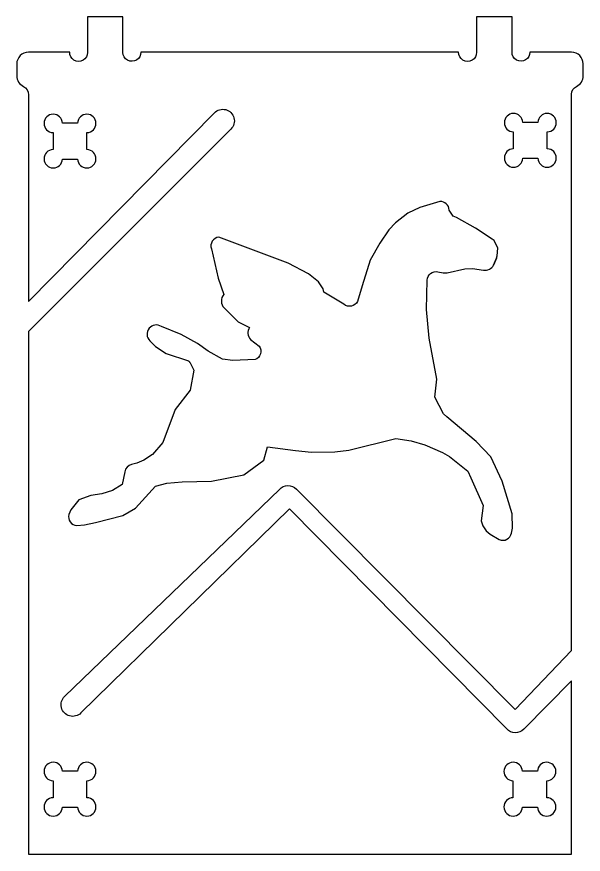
# Model space of a CAD drawing. Extents: x 1.8 to 42, y 1 to 42.4.
# Drawn here: x 29.76 to 41.76, y 1 to 18.75 of the extents above; entities that cross this region are included whole.
import ezdxf

# ---------------------------------------------------------------- set-up
doc = ezdxf.new("R2010")
doc.units = 0
doc.header["$LTSCALE"] = 0.03937
doc.layers.add('POCKETING_CUT', color=192, linetype='CONTINUOUS')
doc.layers.add('PROFILING_CUT', color=1, linetype='CONTINUOUS')

msp = doc.modelspace()

# ---------------------------------------------------------------- linework, layer by layer
at = {"layer": 'POCKETING_CUT'}
for points in [[(40.994, 15.951), (40.994, 16.311, 2.329284), (40.794, 16.511), (40.474, 16.511, 2.329284), (40.274, 16.311), (40.274, 15.951, 2.329284), (40.474, 15.751), (40.794, 15.751, 2.329284), (40.994, 15.951)], [(31.243, 15.935), (31.243, 16.295, 2.329284), (31.043, 16.495), (30.723, 16.495, 2.329284), (30.523, 16.295), (30.523, 15.935, 2.329284), (30.723, 15.735), (31.043, 15.735, 2.329284), (31.243, 15.935)], [(32.821, 12.184, 0.923932), (32.575, 11.882), (32.693, 11.764), (32.923, 11.615), (33.394, 11.455), (33.394, 11.455), (33.394, 11.455), (33.395, 11.454), (33.395, 11.454), (33.396, 11.454), (33.396, 11.454), (33.397, 11.453), (33.397, 11.453), (33.398, 11.453), (33.398, 11.452), (33.399, 11.452), (33.399, 11.451), (33.4, 11.451), (33.401, 11.45), (33.402, 11.449), (33.403, 11.448), (33.404, 11.447), (33.405, 11.446), (33.407, 11.444), (33.408, 11.443), (33.41, 11.44), (33.413, 11.436), (33.416, 11.432), (33.419, 11.428), (33.422, 11.424), (33.428, 11.414), (33.435, 11.402), (33.442, 11.389), (33.45, 11.375), (33.467, 11.343), (33.506, 11.262), (33.431, 10.833), (33.11, 10.429), (32.851, 9.729), (32.63, 9.474), (32.449, 9.349), (32.296, 9.287), (32.189, 9.262, 0.310343), (32.044, 9.105), (31.988, 8.838), (31.783, 8.709), (31.56, 8.639), (31.323, 8.603), (31.068, 8.514), (30.903, 8.301), (30.859, 8.201, 0.469248), (31.026, 7.966), (31.188, 7.983), (31.421, 8.034), (32.002, 8.183), (32.272, 8.332), (32.692, 8.799), (32.936, 8.865), (33.26, 8.896), (33.877, 8.908), (34.564, 9.04), (34.987, 9.35), (35.068, 9.633), (35.661, 9.56), (35.999, 9.522), (36.493, 9.526), (36.789, 9.562), (37.782, 9.812), (38.108, 9.765), (38.397, 9.68), (38.777, 9.512), (38.925, 9.429), (39.313, 9.116), (39.371, 8.975), (39.632, 8.392), (39.591, 8.064), (39.627, 7.96), (39.701, 7.855), (39.787, 7.785), (39.974, 7.669, 0.485641), (40.234, 7.808), (40.258, 7.914), (40.248, 8.216), (40.041, 8.905), (39.795, 9.422), (39.486, 9.746), (38.868, 10.272), (38.797, 10.334), (38.611, 10.69), (38.652, 11.069), (38.49, 11.941), (38.434, 12.549), (38.448, 13.169, -0.470754), (38.678, 13.344), (38.789, 13.322), (38.876, 13.323), (39.25, 13.408), (39.406, 13.416), (39.642, 13.382, 0.354396), (39.853, 13.488), (39.918, 13.631), (39.853, 13.488), (39.918, 13.631), (39.933, 13.685), (39.948, 13.845), (39.87, 14.005), (39.825, 14.037), (39.472, 14.267), (39.072, 14.494), (39.003, 14.526), (38.915, 14.654, 0.418147), (38.719, 14.835), (38.295, 14.71), (38.04, 14.585), (37.778, 14.381), (37.634, 14.231), (37.449, 13.952), (37.241, 13.594), (37.073, 13.049), (36.973, 12.718, -0.491674), (36.683, 12.658), (36.258, 12.911), (36.248, 12.983), (36.146, 13.129), (35.932, 13.302), (35.506, 13.526), (34.036, 14.078, 0.482038), (33.878, 13.831), (34.021, 13.209), (34.142, 12.866, 0.381136), (34.147, 12.578), (34.445, 12.284), (34.685, 12.164, 0.350765), (34.707, 11.911), (34.891, 11.768, -0.49115), (34.803, 11.484), (34.333, 11.463), (34.111, 11.493), (33.808, 11.666), (33.587, 11.826), (33.235, 12.014), (32.821, 12.184)], [(31.243, 2.199), (31.243, 2.559, 2.329284), (31.043, 2.759), (30.723, 2.759, 2.329284), (30.523, 2.559), (30.523, 2.199, 2.329284), (30.723, 1.999), (31.043, 1.999, 2.329284), (31.243, 2.199)], [(40.986, 2.199), (40.986, 2.559, 2.329284), (40.786, 2.759), (40.466, 2.759, 2.329284), (40.266, 2.559), (40.266, 2.199, 2.329284), (40.466, 1.999), (40.786, 1.999, 2.329284), (40.986, 2.199)]]:
    msp.add_lwpolyline(points, format="xyb", dxfattribs=at)
at = {"layer": 'PROFILING_CUT'}
msp.add_lwpolyline([(35.321, 8.734, -0.428548), (35.678, 8.739), (40.316, 4.07), (41.505, 5.32), (41.505, 17.11, -0.281869), (41.612, 17.274, 0.289531), (41.755, 17.5), (41.755, 17.75, 0.413135), (41.505, 18), (40.625, 18.001, -1.011843), (40.246, 17.997), (40.246, 18.75), (39.496, 18.75), (39.496, 17.997, -1.03), (39.116, 18.001), (32.385, 18, -1.011843), (32.005, 17.996), (32.005, 18.75), (31.255, 18.75), (31.255, 17.996, -1.029253), (30.876, 18), (30.005, 18, 0.414213), (29.755, 17.75), (29.755, 17.5, 0.289557), (29.898, 17.274, -0.298025), (30.005, 17.098), (30.005, 12.716), (33.942, 16.715, -1.008795), (34.292, 16.368), (30.005, 12.079), (30.005, 1), (41.505, 1), (41.505, 4.673), (40.494, 3.651, -0.431005), (40.135, 3.656), (35.536, 8.322), (31.114, 3.994, -1.008795), (30.77, 4.348), (35.321, 8.734)], format="xyb", dxfattribs=at)

doc.saveas('drawing.dxf')
